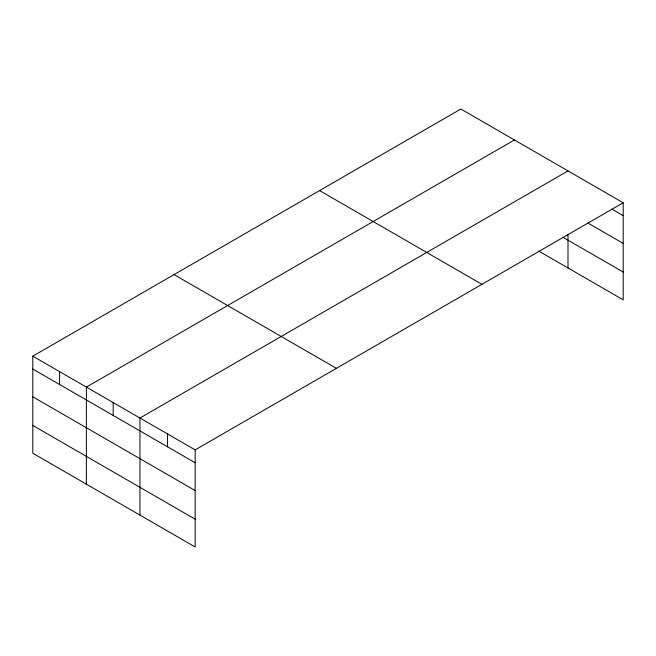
<?xml version="1.0" encoding="UTF-8"?>
<svg xmlns="http://www.w3.org/2000/svg" width="656" height="656" viewBox="0 0 656 656"><rect width="100%" height="100%" fill="white"/><g stroke="black" fill="none" stroke-linecap="round" stroke-linejoin="round"><path stroke-width="0.98" d="M32.8 356.159L195.152 449.893L195.152 546.973L32.8 453.239L32.8 356.159L460.848 109.027L623.2 202.761L623.2 299.841L538.617 251.01M514.419 139.958L86.379 387.089L86.379 484.169M567.998 170.896L139.958 418.02L139.958 515.099M195.152 449.893L623.2 202.761M611.991 209.157L623.2 215.627M587.833 223.007L623.2 243.417M562.815 237.185L623.2 272.051M319.587 190.584L481.947 284.319M174.053 274.602L336.413 368.344M32.8 369.025L195.152 462.759M32.8 396.814L195.152 490.549M32.8 425.449L195.152 519.183M567.998 234.044L567.998 267.968M167.551 433.96L167.551 446.826M113.168 402.554L113.168 415.428M59.589 371.624L59.589 384.49"/></g></svg>
